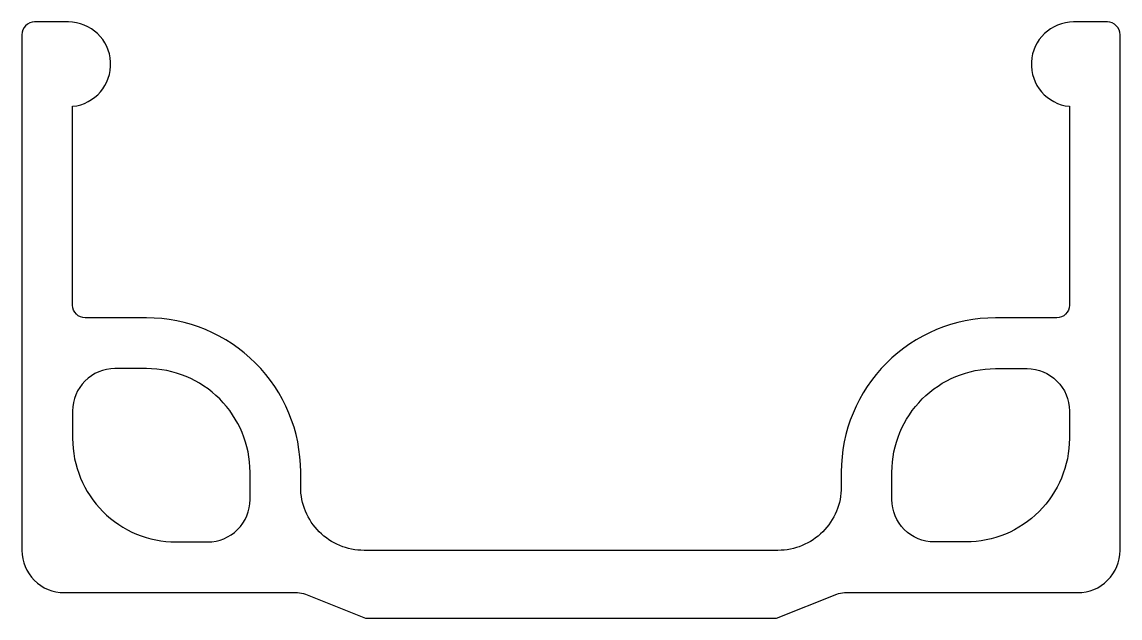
# Model space of a CAD drawing. Extents: x -79.3 to -53.3, y 215.8 to 229.9.
import ezdxf

# ---------------------------------------------------------------- set-up
doc = ezdxf.new("R2010")
doc.units = 0
doc.layers.add('ANA', color=220, linetype='CONTINUOUS')

msp = doc.modelspace()

# ---------------------------------------------------------------- linework, layer by layer
at = {"layer": 'ANA', "color": 0}
msp.add_lwpolyline([(-54.524, 227.892), (-54.524, 223.187, -0.414214), (-54.824, 222.887), (-56.274, 222.887, 0.414214), (-59.924, 219.237), (-59.924, 218.887, -0.414214), (-61.424, 217.387), (-71.224, 217.387, -0.414214), (-72.724, 218.887), (-72.724, 219.237, 0.414214), (-76.374, 222.887), (-77.824, 222.887, -0.414214), (-78.124, 223.187), (-78.124, 227.892, 0.95113), (-78.224, 229.887), (-79.024, 229.887, 0.414214), (-79.324, 229.587), (-79.324, 217.387, 0.414214), (-78.324, 216.387), (-72.799, 216.387, -0.094792), (-72.614, 216.352), (-71.192, 215.787), (-61.455, 215.787), (-60.033, 216.352, -0.094792), (-59.848, 216.387), (-54.324, 216.387, 0.414214), (-53.324, 217.387), (-53.324, 229.587, 0.414214), (-53.624, 229.887), (-54.424, 229.887, 0.95113)], format="xyb", close=True, dxfattribs=at)
at = {"layer": 'ANA', "color": 7}
for points in [[(-73.924, 219.237, 0.414214), (-76.374, 221.687), (-77.124, 221.687, 0.414214), (-78.124, 220.687), (-78.124, 220.037, 0.414214), (-75.674, 217.587), (-74.924, 217.587, 0.414214), (-73.924, 218.587)], [(-58.724, 219.237, -0.414214), (-56.274, 221.687), (-55.524, 221.687, -0.414214), (-54.524, 220.687), (-54.524, 220.037, -0.414214), (-56.974, 217.587), (-57.724, 217.587, -0.414214), (-58.724, 218.587)]]:
    msp.add_lwpolyline(points, format="xyb", close=True, dxfattribs=at)

doc.saveas('drawing.dxf')
